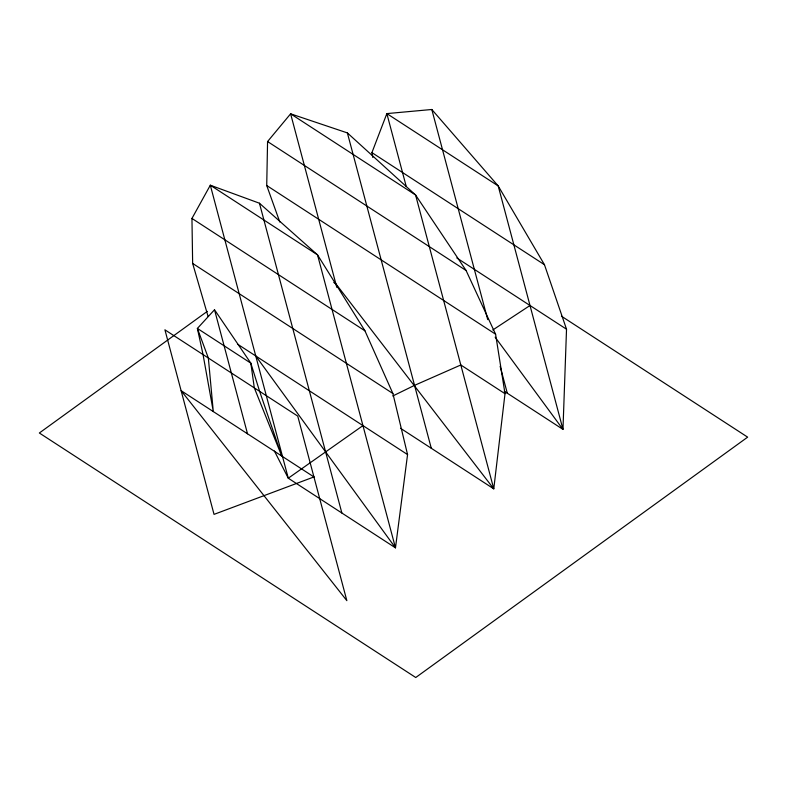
<?xml version="1.0" encoding="UTF-8"?>
<svg xmlns="http://www.w3.org/2000/svg" width="787" height="787" viewBox="0 0 787 787"><rect width="100%" height="100%" fill="white"/><g stroke="black" fill="none" stroke-linecap="round" stroke-linejoin="round"><path stroke-width="1.18" d="M279.798 222.013L266.724 185.525L267.57 141.542L290.619 113.82L347.382 132.914L415.575 194.989L466.091 270.502L495.594 334.209L505.008 393.697L493.774 488.855L400.563 428.305M372.792 157.459L371.917 152.629L386.85 113.603L431.807 109.491L498.191 185.929L544.466 264.717L566.522 329.222L562.971 429.387L504.211 391.208M208.063 316.404L192.648 263.438L191.949 218.442L210.316 185.211L259.444 203.223L317.515 254.85L364.932 330.806L392.89 393.51L407.558 454.581L395.477 547.841L288.278 478.211L274.407 451.01M214.517 309.753L197.389 328.435L203.046 354.583L213.297 411.571L208.348 358.036L197.389 328.435L250.817 363.141L259.621 391.346L281.746 456.037L254.319 387.893L250.817 363.141L214.517 309.753L247.521 433.804M207.286 311.377L39.35 432.998L415.752 677.509L747.65 437.149L561.505 316.226M362.955 425.61L288.278 478.211L210.316 185.211L317.515 254.85L395.477 547.841L255.755 355.97M492.829 329.96L530.005 305.504M392.762 395.989L414.552 385.355L460.808 364.981L505.008 393.697M466.091 270.502L267.57 141.542M371.917 152.629L544.466 264.717M456.814 257.959L566.522 329.222M266.724 185.525L495.594 334.209M333.786 282.464L335.842 283.802L493.774 488.855L415.575 194.989L290.619 113.82L336.797 287.363M191.949 218.442L364.932 330.806M192.648 263.438L392.89 393.51M237.507 344.116L407.558 454.581M495.151 337.17L562.971 429.387L498.191 185.929L386.85 113.603L406.249 186.509M431.807 109.491L487.714 319.591M500.148 366.339L507.3 393.225M347.382 132.914L431.286 448.265M259.444 203.223L341.873 513.026M313.934 476.942L214.034 514.373L164.926 329.822L297.742 416.107L346.851 600.658L181.118 390.667L313.934 476.942"/></g></svg>
